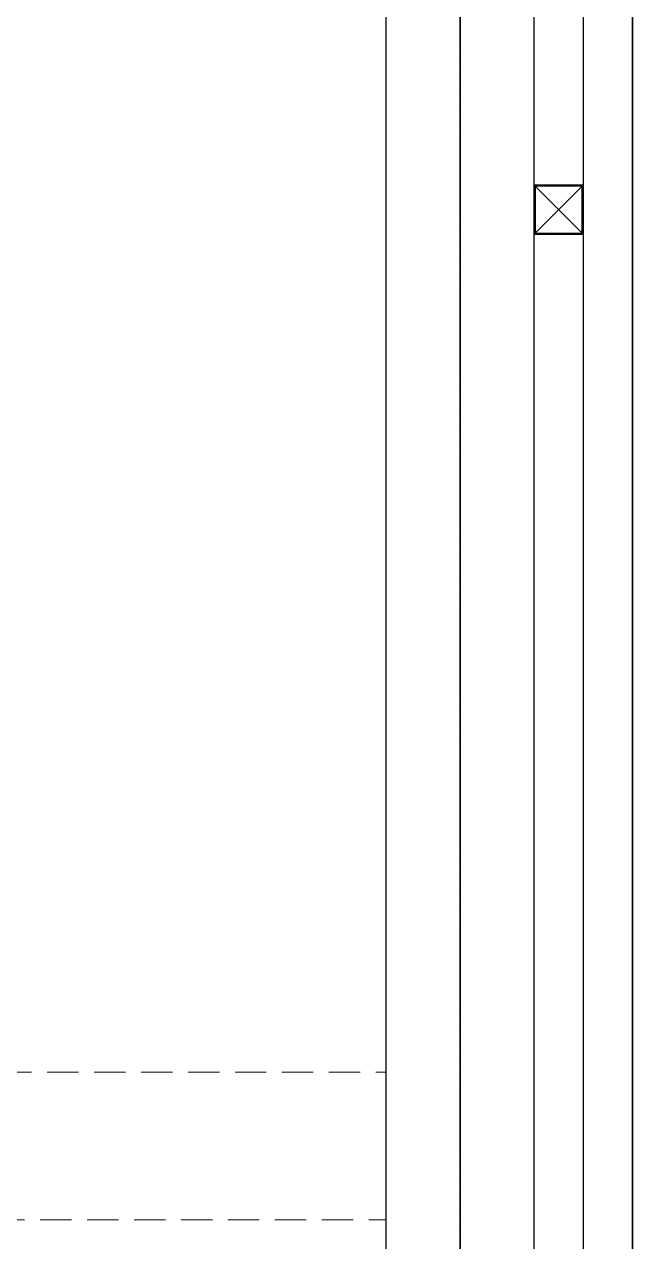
# Model space of a CAD drawing. Header units: millimetres. Extents: x 5544 to 245194, y -610088 to 30375.
# Drawn here: x 159772 to 162240, y 14130 to 19070 of the extents above; entities that cross this region are included whole.
import ezdxf
from ezdxf.lldxf.tags import DXFTag

# ---------------------------------------------------------------- set-up
doc = ezdxf.new("R2010")
doc.units = ezdxf.units.MM
doc.linetypes.add('DASHED2', pattern=[9.525, 6.35, -3.175])
doc.linetypes.add('옥상층 평면도$0$CEN', pattern=[62, 60, -1, 0, -1])
for name, color, linetype in [('0-중심선', 1, 'CENTER'), ('옥상층 평면도$0$A-CEN', 1, '옥상층 평면도$0$CEN'), ('옥상층 평면도$0$A-FLOR-GW', 6, 'Continuous'), ('옥상층 평면도$0$A-FLOR-STUD', 9, 'Continuous'), ('옥상층 평면도$0$A-ST-AXIS-CEN', 252, '옥상층 평면도$0$CEN'), ('옥상층 평면도$0$A-ST-CONC', 2, 'Continuous')]:
    doc.layers.add(name, color=color, linetype=linetype)
doc.layers.add('0-해치', color=8, linetype='Continuous', lineweight=9)
tags = doc.linetypes.add('CENTER', pattern=[2, 1.25, -0.25, 0.25, -0.25]).pattern_tags.tags
tags[10:11] = [DXFTag(74, 4), DXFTag(75, 0), DXFTag(340, '0'), DXFTag(46, 1.0), DXFTag(50, 0.0), DXFTag(44, 0.0), DXFTag(45, 0.0)]
tags[8:9] = [DXFTag(74, 4), DXFTag(75, 0), DXFTag(340, '0'), DXFTag(46, 1.0), DXFTag(50, 0.0), DXFTag(44, 0.0), DXFTag(45, 0.0)]
tags[6:7] = [DXFTag(74, 4), DXFTag(75, 0), DXFTag(340, '0'), DXFTag(46, 1.0), DXFTag(50, 0.0), DXFTag(44, 0.0), DXFTag(45, 0.0)]
tags[4:5] = [DXFTag(74, 4), DXFTag(75, 0), DXFTag(340, '0'), DXFTag(46, 1.0), DXFTag(50, 0.0), DXFTag(44, 0.0), DXFTag(45, 0.0)]

# ---------------------------------------------------------------- blocks, each defined once
blk = doc.blocks.new('옥상층 평면도$0$XREF-PLAN$0$각-100X100')
at = {"layer": '옥상층 평면도$0$A-FLOR-STUD'}
for p, q in [((-47.7, -47.7), (47.7, 47.7)), ((-47.7, 47.7), (47.7, -47.7))]:
    blk.add_line(p, q, dxfattribs=at)
for points in [[(-50, -50), (50, -50), (50, 50), (-50, 50)], [(-47.7, -47.7), (47.7, -47.7), (47.7, 47.7), (-47.7, 47.7)]]:
    blk.add_lwpolyline(points, close=True, dxfattribs=at)

msp = doc.modelspace()

# ---------------------------------------------------------------- linework, layer by layer
at = {"elevation": -187.5}
msp.add_lwpolyline([(162240.2, 23404.3), (162240.2, 11618.2), (149540.2, 11618.2)], dxfattribs=at)
at = {"layer": '0-중심선', "ltscale": 600}
msp.add_line((161540.2, 24760.3, -187.5), (161540.2, 7263.7, -187.5), dxfattribs=at)
at = {"layer": '0-해치', "linetype": 'DASHED2', "ltscale": 20}
for p, q in [((154340.2, 14818.2, 205812.5), (161240.2, 14818.2, 205812.5)), ((153740.2, 14218.2, 205812.5), (161240.2, 14218.2, 205812.5))]:
    msp.add_line(p, q, dxfattribs=at)
at = {"layer": '옥상층 평면도$0$A-CEN'}
msp.add_line((161540.2, 23404.3, 205812.5), (161540.2, 12318.2, 205812.5), dxfattribs=at)
at = {"layer": '옥상층 평면도$0$A-FLOR-GW'}
for p, q in [((162040.2, 11818.2, 205812.5), (162040.2, 23404.3, 205812.5)), ((162240.2, 11618.2, 205812.5), (162240.2, 23404.3, 205812.5))]:
    msp.add_line(p, q, dxfattribs=at)
at = {"layer": '옥상층 평면도$0$A-ST-AXIS-CEN'}
msp.add_line((161540.2, 10499.1, 205812.5), (161540.2, 23404.3, 205812.5), dxfattribs=at)
at = {"layer": '옥상층 평면도$0$A-ST-CONC'}
for p, q in [((161840.2, 12018.2, 205812.5), (161840.2, 21818.2, 205812.5)), ((161240.2, 12618.2, 205812.5), (161240.2, 21218.2, 205812.5))]:
    msp.add_line(p, q, dxfattribs=at)

# ---------------------------------------------------------------- block references
at = {"ltscale": 5, "xscale": 2, "yscale": 2, "zscale": 2}
msp.add_blockref('옥상층 평면도$0$XREF-PLAN$0$각-100X100', (161940.2, 18318.2, 205812.5), dxfattribs=at)

doc.saveas('drawing.dxf')
